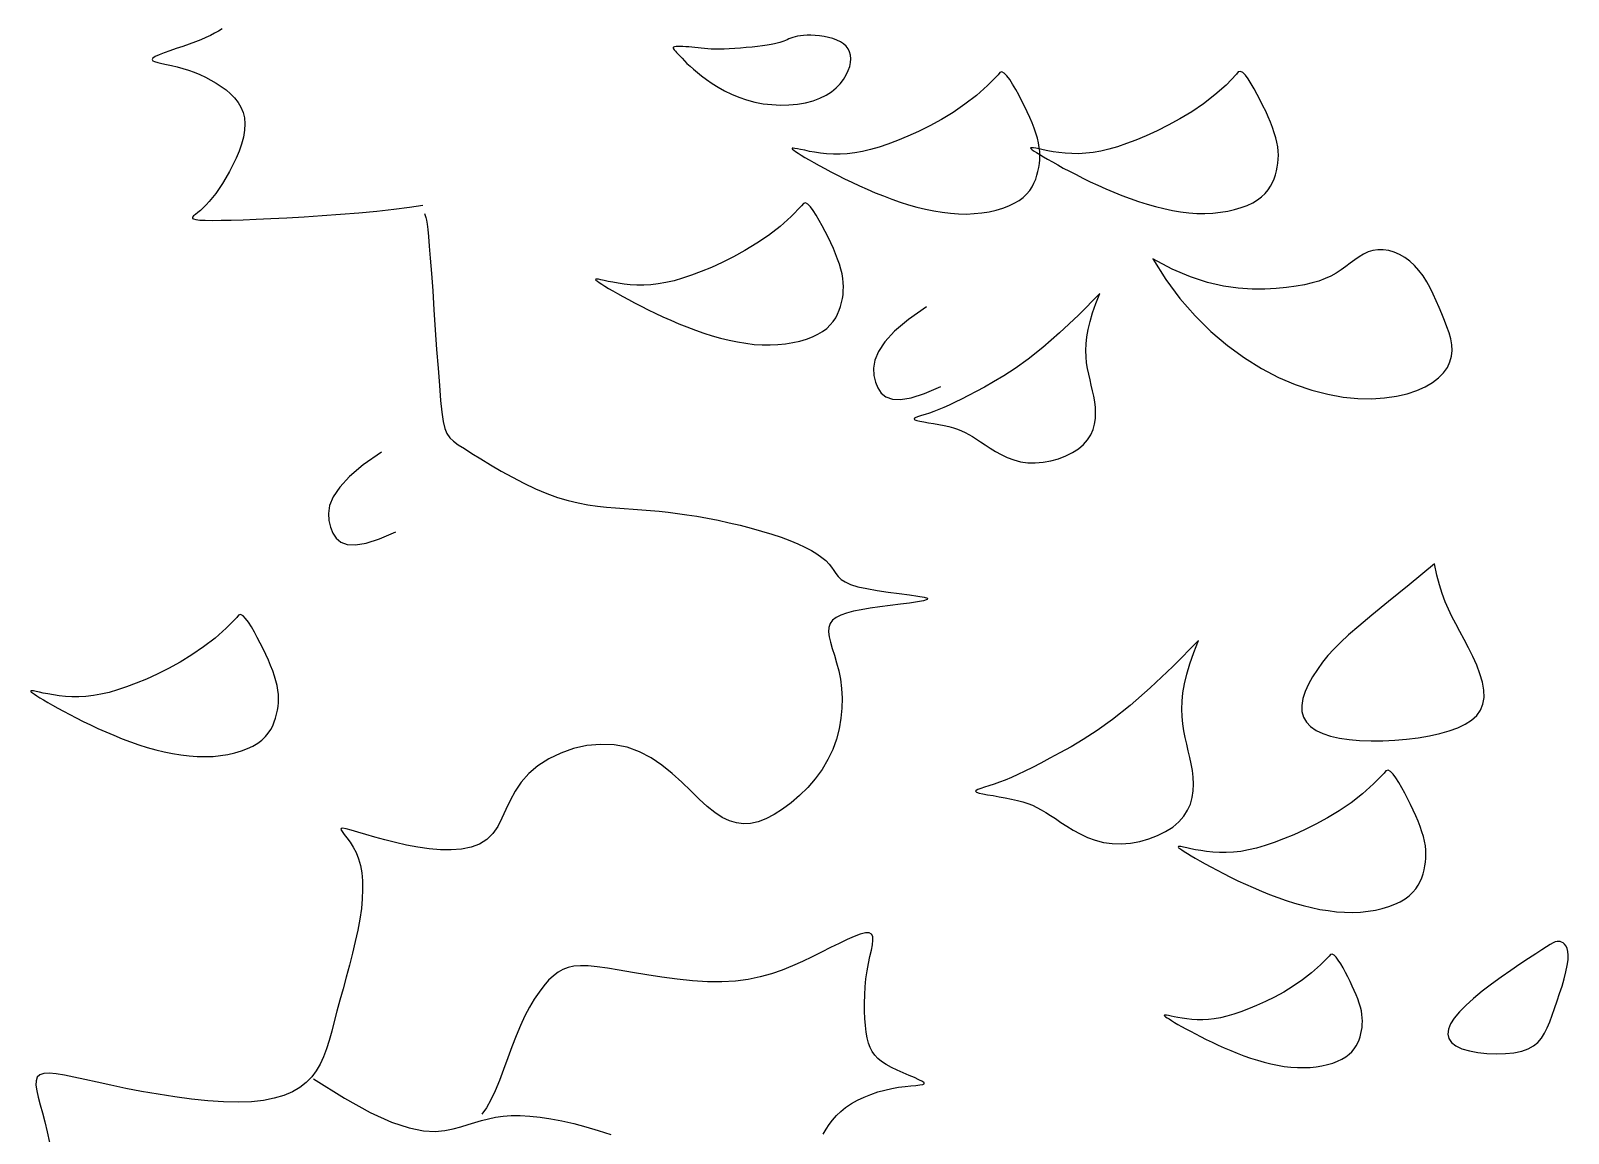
# Model space of a CAD drawing. Extents: x 38.2 to 46.7, y 0 to 11.
# Drawn here: x 39.212 to 40.387, y 5.859 to 6.702 of the extents above; entities that cross this region are included whole.
import ezdxf

# ---------------------------------------------------------------- set-up
doc = ezdxf.new("R2010")
doc.units = 0
doc.header["$MEASUREMENT"] = 0
doc.layers.add('TELV1', color=1, linetype='CONTINUOUS')
doc.layers.add('TELV3', color=3, linetype='CONTINUOUS')

msp = doc.modelspace()

# ---------------------------------------------------------------- linework, layer by layer
at = {"layer": 'TELV1'}
for points in [[(39.7418, 6.6877), (39.7382, 6.6877), (39.735, 6.6877), (39.732, 6.6878), (39.7293, 6.688), (39.7268, 6.6882), (39.7244, 6.6885), (39.722, 6.6887), (39.7196, 6.689), (39.7173, 6.6893), (39.7149, 6.6895), (39.7126, 6.6896), (39.7104, 6.6898), (39.7084, 6.6898), (39.7066, 6.6898), (39.7052, 6.6898), (39.704, 6.6896), (39.7033, 6.6893), (39.7029, 6.689), (39.7029, 6.6885), (39.7032, 6.6879), (39.7038, 6.6871), (39.7046, 6.6862), (39.7056, 6.6851), (39.7068, 6.6838), (39.7082, 6.6823), (39.7097, 6.6807), (39.7115, 6.6788), (39.7135, 6.6768), (39.7158, 6.6746), (39.7184, 6.6723), (39.7214, 6.6698), (39.7247, 6.6672), (39.7285, 6.6644), (39.7327, 6.6615), (39.7373, 6.6587), (39.7422, 6.6559), (39.7475, 6.6533), (39.7531, 6.651), (39.759, 6.6489), (39.7652, 6.6473), (39.7716, 6.646), (39.7782, 6.6453), (39.7849, 6.645), (39.7914, 6.6451), (39.7979, 6.6457), (39.804, 6.6468), (39.8098, 6.6483), (39.8151, 6.6502), (39.8198, 6.6525), (39.8239, 6.6552), (39.8275, 6.6581), (39.8306, 6.6613), (39.8331, 6.6646), (39.8351, 6.668), (39.8367, 6.6713), (39.8378, 6.6745), (39.8384, 6.6776), (39.8386, 6.6804), (39.8384, 6.6831), (39.8377, 6.6856), (39.8366, 6.6879), (39.8351, 6.6899), (39.8331, 6.6917), (39.8308, 6.6933), (39.828, 6.6946), (39.8249, 6.6958), (39.8217, 6.6966), (39.8182, 6.6973), (39.8148, 6.6978), (39.8114, 6.6981), (39.8082, 6.6983), (39.8052, 6.6983), (39.8025, 6.6981), (39.8001, 6.6978), (39.798, 6.6975), (39.7961, 6.6971), (39.7944, 6.6966), (39.7928, 6.696), (39.7914, 6.6955), (39.79, 6.6949), (39.7887, 6.6944), (39.7874, 6.6938), (39.7859, 6.6933), (39.7843, 6.6928), (39.7825, 6.6923), (39.7803, 6.6918), (39.7778, 6.6913), (39.7748, 6.6908), (39.7713, 6.6903), (39.7674, 6.6898), (39.7632, 6.6893), (39.7588, 6.6889), (39.7544, 6.6885), (39.75, 6.6881), (39.7458, 6.6879)], [(40.3085, 5.9569), (40.3036, 5.9519), (40.2997, 5.9471), (40.2969, 5.9427), (40.2952, 5.9386), (40.2947, 5.9349), (40.2955, 5.9315), (40.2975, 5.9285), (40.3008, 5.926), (40.3055, 5.9238), (40.3112, 5.9221), (40.3177, 5.9209), (40.3246, 5.9201), (40.3317, 5.9198), (40.3387, 5.92), (40.3453, 5.9207), (40.3512, 5.9219), (40.3562, 5.9236), (40.3602, 5.9259), (40.3636, 5.9286), (40.3664, 5.9319), (40.3687, 5.9356), (40.3707, 5.9397), (40.3726, 5.9443), (40.3744, 5.9493), (40.3763, 5.9546), (40.3783, 5.9603), (40.3802, 5.966), (40.382, 5.9717), (40.3836, 5.9773), (40.385, 5.9826), (40.386, 5.9874), (40.3866, 5.9916), (40.3868, 5.9952), (40.3865, 5.9981), (40.3859, 6.0004), (40.3851, 6.0022), (40.384, 6.0036), (40.3829, 6.0046), (40.3816, 6.0052), (40.3805, 6.0056), (40.3794, 6.0058), (40.3782, 6.0058), (40.3768, 6.0054), (40.3752, 6.0047), (40.373, 6.0035), (40.3701, 6.0017), (40.3665, 5.9994), (40.3619, 5.9964), (40.3563, 5.9927), (40.3499, 5.9884), (40.3429, 5.9836), (40.3356, 5.9785), (40.3282, 5.9731), (40.3211, 5.9677), (40.3144, 5.9622)]]:
    msp.add_lwpolyline(points, close=True, dxfattribs=at)
for points in [[(39.9512, 6.6681), (39.9431, 6.6599), (39.9346, 6.6523), (39.9258, 6.6456), (39.9169, 6.6394), (39.9079, 6.634), (39.899, 6.6291), (39.8904, 6.6248), (39.8821, 6.6211), (39.8743, 6.6178), (39.867, 6.615), (39.8602, 6.6127), (39.8536, 6.6109), (39.8475, 6.6094), (39.8416, 6.6084), (39.8359, 6.6077), (39.8305, 6.6074), (39.8253, 6.6074), (39.8202, 6.6078), (39.8154, 6.6083), (39.811, 6.6089), (39.807, 6.6096), (39.8034, 6.6104), (39.8003, 6.611), (39.7978, 6.6115), (39.7959, 6.6119), (39.7946, 6.612), (39.7939, 6.612), (39.7938, 6.6117), (39.7942, 6.6111), (39.7951, 6.6104), (39.7965, 6.6094), (39.7984, 6.6082), (39.8008, 6.6067), (39.8036, 6.605), (39.8068, 6.6031), (39.8105, 6.6011), (39.8145, 6.5988), (39.8188, 6.5964), (39.8235, 6.5939), (39.8285, 6.5913), (39.8338, 6.5887), (39.8394, 6.586), (39.8452, 6.5833), (39.8512, 6.5806), (39.8573, 6.578), (39.8636, 6.5755), (39.8699, 6.5731), (39.8763, 6.5708), (39.8828, 6.5688), (39.8892, 6.567), (39.8957, 6.5654), (39.9021, 6.5641), (39.9084, 6.563), (39.9147, 6.5623), (39.9209, 6.5618), (39.927, 6.5617), (39.933, 6.562), (39.9388, 6.5626), (39.9444, 6.5635), (39.9497, 6.5647), (39.9547, 6.5662), (39.9593, 6.5679), (39.9635, 6.5699), (39.9672, 6.5721), (39.9703, 6.5744), (39.973, 6.577), (39.9753, 6.5797), (39.9771, 6.5825), (39.9786, 6.5853), (39.9799, 6.5883), (39.9808, 6.5913), (39.9816, 6.5942), (39.9822, 6.5972), (39.9827, 6.6002), (39.983, 6.6032), (39.9831, 6.6062), (39.983, 6.6094), (39.9826, 6.6126), (39.982, 6.616), (39.9812, 6.6196), (39.98, 6.6234), (39.9787, 6.6273), (39.9771, 6.6314), (39.9753, 6.6355), (39.9734, 6.6398), (39.9713, 6.6441), (39.9691, 6.6484), (39.9669, 6.6527), (39.9646, 6.6569), (39.9623, 6.6609), (39.9601, 6.6645), (39.9579, 6.6673), (39.9559, 6.6693), (39.9541, 6.6703), (39.9525, 6.6699), (39.9512, 6.6681)], [(40.1334, 6.6685), (40.1253, 6.6603), (40.1168, 6.6528), (40.108, 6.646), (40.0991, 6.6399), (40.0901, 6.6344), (40.0812, 6.6295), (40.0726, 6.6252), (40.0643, 6.6215), (40.0565, 6.6182), (40.0492, 6.6155), (40.0423, 6.6131), (40.0358, 6.6113), (40.0297, 6.6098), (40.0238, 6.6088), (40.0181, 6.6081), (40.0127, 6.6078), (40.0074, 6.6079), (40.0024, 6.6082), (39.9976, 6.6087), (39.9932, 6.6093), (39.9892, 6.6101), (39.9856, 6.6108), (39.9825, 6.6114), (39.98, 6.612), (39.9781, 6.6123), (39.9768, 6.6124), (39.9761, 6.6124), (39.976, 6.6121), (39.9764, 6.6116), (39.9773, 6.6108), (39.9787, 6.6098), (39.9806, 6.6086), (39.983, 6.6071), (39.9858, 6.6055), (39.989, 6.6036), (39.9927, 6.6015), (39.9967, 6.5992), (40.001, 6.5968), (40.0057, 6.5944), (40.0107, 6.5918), (40.016, 6.5891), (40.0216, 6.5864), (40.0274, 6.5837), (40.0334, 6.581), (40.0395, 6.5784), (40.0458, 6.5759), (40.0521, 6.5735), (40.0585, 6.5713), (40.065, 6.5692), (40.0714, 6.5674), (40.0779, 6.5658), (40.0843, 6.5645), (40.0906, 6.5634), (40.0969, 6.5627), (40.1031, 6.5622), (40.1092, 6.5621), (40.1152, 6.5624), (40.121, 6.563), (40.1266, 6.5639), (40.1319, 6.5651), (40.1369, 6.5666), (40.1415, 6.5683), (40.1457, 6.5703), (40.1494, 6.5725), (40.1525, 6.5749), (40.1552, 6.5774), (40.1575, 6.5801), (40.1593, 6.5829), (40.1608, 6.5858), (40.162, 6.5887), (40.163, 6.5917), (40.1638, 6.5946), (40.1644, 6.5976), (40.1649, 6.6006), (40.1652, 6.6036), (40.1653, 6.6066), (40.1651, 6.6098), (40.1648, 6.6131), (40.1642, 6.6165), (40.1634, 6.62), (40.1622, 6.6238), (40.1609, 6.6277), (40.1593, 6.6318), (40.1575, 6.6359), (40.1556, 6.6402), (40.1535, 6.6445), (40.1513, 6.6488), (40.1491, 6.6531), (40.1468, 6.6573), (40.1445, 6.6613), (40.1423, 6.6649), (40.1401, 6.6678), (40.1381, 6.6698), (40.1363, 6.6707), (40.1347, 6.6704), (40.1334, 6.6685)], [(39.8011, 6.568), (39.7931, 6.5597), (39.7846, 6.5522), (39.7758, 6.5454), (39.7668, 6.5393), (39.7578, 6.5338), (39.749, 6.529), (39.7403, 6.5247), (39.7321, 6.5209), (39.7243, 6.5177), (39.717, 6.5149), (39.7101, 6.5126), (39.7036, 6.5107), (39.6974, 6.5093), (39.6915, 6.5083), (39.6859, 6.5076), (39.6805, 6.5073), (39.6752, 6.5073), (39.6702, 6.5076), (39.6654, 6.5081), (39.661, 6.5088), (39.6569, 6.5095), (39.6533, 6.5102), (39.6503, 6.5109), (39.6477, 6.5114), (39.6459, 6.5118), (39.6446, 6.5119), (39.6439, 6.5118), (39.6437, 6.5115), (39.6441, 6.511), (39.6451, 6.5103), (39.6465, 6.5093), (39.6484, 6.5081), (39.6508, 6.5066), (39.6536, 6.5049), (39.6568, 6.503), (39.6604, 6.5009), (39.6644, 6.4987), (39.6688, 6.4963), (39.6735, 6.4938), (39.6785, 6.4912), (39.6838, 6.4886), (39.6893, 6.4859), (39.6951, 6.4832), (39.7011, 6.4805), (39.7073, 6.4779), (39.7135, 6.4754), (39.7199, 6.473), (39.7263, 6.4707), (39.7327, 6.4687), (39.7392, 6.4669), (39.7456, 6.4653), (39.752, 6.4639), (39.7584, 6.4629), (39.7647, 6.4621), (39.7709, 6.4617), (39.777, 6.4616), (39.783, 6.4619), (39.7888, 6.4625), (39.7944, 6.4634), (39.7997, 6.4646), (39.8047, 6.4661), (39.8093, 6.4678), (39.8134, 6.4698), (39.8171, 6.472), (39.8203, 6.4743), (39.823, 6.4769), (39.8252, 6.4796), (39.8271, 6.4823), (39.8286, 6.4852), (39.8298, 6.4882), (39.8308, 6.4911), (39.8316, 6.4941), (39.8322, 6.4971), (39.8327, 6.5), (39.8329, 6.503), (39.833, 6.5061), (39.8329, 6.5093), (39.8326, 6.5125), (39.832, 6.5159), (39.8311, 6.5195), (39.83, 6.5233), (39.8286, 6.5272), (39.827, 6.5312), (39.8253, 6.5354), (39.8233, 6.5397), (39.8213, 6.544), (39.8191, 6.5483), (39.8168, 6.5526), (39.8146, 6.5568), (39.8123, 6.5608), (39.81, 6.5643), (39.8079, 6.5672), (39.8059, 6.5692), (39.804, 6.5702), (39.8025, 6.5698), (39.8011, 6.568)], [(40.0694, 6.5274), (40.0793, 6.5116), (40.0901, 6.4971), (40.1017, 6.4838), (40.1138, 6.4718), (40.1264, 6.4611), (40.1393, 6.4517), (40.1524, 6.4436), (40.1654, 6.4368), (40.1782, 6.4313), (40.1908, 6.427), (40.203, 6.4239), (40.2147, 6.4218), (40.2259, 6.4207), (40.2365, 6.4205), (40.2464, 6.4211), (40.2555, 6.4224), (40.2637, 6.4242), (40.271, 6.4267), (40.2775, 6.4296), (40.283, 6.4329), (40.2877, 6.4365), (40.2915, 6.4404), (40.2944, 6.4445), (40.2964, 6.4487), (40.2976, 6.453), (40.298, 6.4574), (40.2978, 6.4618), (40.297, 6.4663), (40.2957, 6.4709), (40.2941, 6.4756), (40.2922, 6.4804), (40.2902, 6.4853), (40.2881, 6.4903), (40.2859, 6.4953), (40.2836, 6.5004), (40.2812, 6.5053), (40.2786, 6.51), (40.2758, 6.5144), (40.2727, 6.5186), (40.2694, 6.5223), (40.2658, 6.5256), (40.2619, 6.5284), (40.2579, 6.5307), (40.2537, 6.5325), (40.2496, 6.5337), (40.2454, 6.5343), (40.2414, 6.5344), (40.2375, 6.5339), (40.2338, 6.5327), (40.2303, 6.5311), (40.2269, 6.5291), (40.2236, 6.5267), (40.2202, 6.5242), (40.2168, 6.5216), (40.2132, 6.519), (40.2094, 6.5166), (40.2054, 6.5143), (40.201, 6.5123), (40.1963, 6.5105), (40.191, 6.509), (40.1852, 6.5076), (40.1788, 6.5065), (40.1716, 6.5056), (40.1636, 6.5048), (40.1549, 6.5043), (40.1452, 6.5043), (40.1347, 6.505), (40.1233, 6.5066), (40.1111, 6.5094), (40.0981, 6.5136), (40.0842, 6.5195), (40.0694, 6.5274)], [(40.0288, 6.501), (40.0126, 6.4845), (39.9982, 6.4709), (39.9854, 6.4598), (39.9742, 6.4508), (39.9643, 6.4437), (39.9555, 6.438), (39.9477, 6.4334), (39.9407, 6.4295), (39.9343, 6.4261), (39.9285, 6.423), (39.9232, 6.4203), (39.9183, 6.4178), (39.9139, 6.4157), (39.9097, 6.4138), (39.9059, 6.4122), (39.9022, 6.4108), (39.8987, 6.4096), (39.8955, 6.4085), (39.8926, 6.4076), (39.8903, 6.4069), (39.8884, 6.4062), (39.8873, 6.4056), (39.887, 6.405), (39.8876, 6.4045), (39.8891, 6.4039), (39.8915, 6.4034), (39.8945, 6.4028), (39.8981, 6.4022), (39.9019, 6.4016), (39.9059, 6.4009), (39.9099, 6.4001), (39.9136, 6.3993), (39.9171, 6.3983), (39.9202, 6.3973), (39.9232, 6.3961), (39.926, 6.3948), (39.9288, 6.3933), (39.9316, 6.3916), (39.9346, 6.3897), (39.9378, 6.3876), (39.9413, 6.3852), (39.945, 6.3827), (39.9491, 6.3802), (39.9535, 6.3778), (39.9582, 6.3757), (39.9631, 6.3738), (39.9684, 6.3724), (39.9739, 6.3716), (39.9796, 6.3715), (39.9855, 6.372), (39.9915, 6.3731), (39.9973, 6.3747), (40.0028, 6.3768), (40.0079, 6.3794), (40.0125, 6.3823), (40.0164, 6.3856), (40.0196, 6.3891), (40.022, 6.3929), (40.0237, 6.3969), (40.0249, 6.401), (40.0255, 6.4053), (40.0257, 6.4096), (40.0255, 6.4139), (40.025, 6.4182), (40.0243, 6.4224), (40.0234, 6.4266), (40.0224, 6.4308), (40.0214, 6.435), (40.0204, 6.4392), (40.0195, 6.4436), (40.0188, 6.448), (40.0184, 6.4526), (40.0182, 6.4574), (40.0184, 6.4625), (40.019, 6.4678), (40.0199, 6.4735), (40.0214, 6.4796), (40.0233, 6.4862), (40.0258, 6.4933), (40.0288, 6.501)], [(39.8965, 6.4907), (39.8826, 6.481), (39.8721, 6.4721), (39.8646, 6.464), (39.8597, 6.4567), (39.857, 6.45), (39.8559, 6.4439), (39.8562, 6.4384), (39.8575, 6.4333), (39.8593, 6.4288), (39.8619, 6.4249), (39.8655, 6.422), (39.8704, 6.4202), (39.8767, 6.4199), (39.8848, 6.4212), (39.895, 6.4245), (39.9074, 6.4299)], [(39.4801, 6.3797), (39.4662, 6.37), (39.4557, 6.3611), (39.4482, 6.353), (39.4433, 6.3456), (39.4405, 6.339), (39.4395, 6.3329), (39.4398, 6.3274), (39.4411, 6.3223), (39.4429, 6.3178), (39.4455, 6.3139), (39.4491, 6.311), (39.4539, 6.3092), (39.4603, 6.3089), (39.4684, 6.3102), (39.4786, 6.3135), (39.491, 6.3189)], [(40.2846, 6.2944), (40.2651, 6.2784), (40.2494, 6.2655), (40.2367, 6.2551), (40.2267, 6.2467), (40.2189, 6.24), (40.2127, 6.2343), (40.2077, 6.2292), (40.2032, 6.2243), (40.199, 6.2191), (40.1951, 6.2136), (40.1915, 6.208), (40.1883, 6.2024), (40.1858, 6.1968), (40.1841, 6.1914), (40.1832, 6.1862), (40.1833, 6.1814), (40.1845, 6.1771), (40.1867, 6.1733), (40.1899, 6.17), (40.1941, 6.1671), (40.1992, 6.1646), (40.2051, 6.1626), (40.2119, 6.1611), (40.2193, 6.16), (40.2274, 6.1593), (40.2361, 6.159), (40.245, 6.159), (40.2542, 6.1595), (40.2633, 6.1603), (40.2722, 6.1614), (40.2807, 6.1629), (40.2887, 6.1647), (40.2959, 6.1667), (40.3024, 6.1691), (40.3081, 6.1718), (40.3129, 6.175), (40.3168, 6.1785), (40.3197, 6.1826), (40.3216, 6.1871), (40.3225, 6.1922), (40.3223, 6.1978), (40.3212, 6.2038), (40.3193, 6.2102), (40.3168, 6.2168), (40.3139, 6.2235), (40.3106, 6.2301), (40.3073, 6.2366), (40.304, 6.2427), (40.3009, 6.2485), (40.2979, 6.2541), (40.2952, 6.2597), (40.2927, 6.2654), (40.2904, 6.2716), (40.2883, 6.2783), (40.2863, 6.2858), (40.2846, 6.2944)], [(39.3695, 6.2534), (39.3615, 6.2451), (39.353, 6.2376), (39.3442, 6.2308), (39.3352, 6.2247), (39.3263, 6.2192), (39.3174, 6.2144), (39.3087, 6.2101), (39.3005, 6.2063), (39.2927, 6.2031), (39.2854, 6.2003), (39.2785, 6.198), (39.272, 6.1961), (39.2658, 6.1947), (39.26, 6.1936), (39.2543, 6.193), (39.2489, 6.1927), (39.2436, 6.1927), (39.2386, 6.193), (39.2338, 6.1935), (39.2294, 6.1942), (39.2253, 6.1949), (39.2217, 6.1956), (39.2187, 6.1963), (39.2162, 6.1968), (39.2143, 6.1972), (39.213, 6.1973), (39.2123, 6.1972), (39.2121, 6.1969), (39.2125, 6.1964), (39.2135, 6.1957), (39.2149, 6.1947), (39.2168, 6.1935), (39.2192, 6.192), (39.222, 6.1903), (39.2252, 6.1884), (39.2288, 6.1863), (39.2328, 6.1841), (39.2372, 6.1817), (39.2419, 6.1792), (39.2469, 6.1766), (39.2522, 6.1739), (39.2577, 6.1712), (39.2635, 6.1685), (39.2695, 6.1659), (39.2757, 6.1633), (39.2819, 6.1607), (39.2883, 6.1583), (39.2947, 6.1561), (39.3011, 6.1541), (39.3076, 6.1522), (39.314, 6.1507), (39.3204, 6.1493), (39.3268, 6.1483), (39.3331, 6.1475), (39.3393, 6.1471), (39.3454, 6.147), (39.3514, 6.1472), (39.3572, 6.1478), (39.3628, 6.1487), (39.3681, 6.15), (39.3731, 6.1514), (39.3777, 6.1532), (39.3818, 6.1551), (39.3855, 6.1573), (39.3887, 6.1597), (39.3914, 6.1623), (39.3936, 6.1649), (39.3955, 6.1677), (39.397, 6.1706), (39.3982, 6.1735), (39.3992, 6.1765), (39.4, 6.1795), (39.4006, 6.1825), (39.4011, 6.1854), (39.4013, 6.1884), (39.4014, 6.1915), (39.4013, 6.1946), (39.401, 6.1979), (39.4004, 6.2013), (39.3995, 6.2049), (39.3984, 6.2086), (39.397, 6.2126), (39.3954, 6.2166), (39.3937, 6.2208), (39.3917, 6.225), (39.3897, 6.2293), (39.3875, 6.2336), (39.3852, 6.238), (39.383, 6.2422), (39.3807, 6.2462), (39.3784, 6.2497), (39.3763, 6.2526), (39.3743, 6.2546), (39.3725, 6.2556), (39.3709, 6.2552), (39.3695, 6.2534)], [(40.1042, 6.2357), (40.0847, 6.2159), (40.0674, 6.1996), (40.0522, 6.1862), (40.0387, 6.1755), (40.0268, 6.1669), (40.0162, 6.1601), (40.0069, 6.1545), (39.9984, 6.1499), (39.9908, 6.1458), (39.9838, 6.1421), (39.9775, 6.1388), (39.9716, 6.1359), (39.9663, 6.1333), (39.9613, 6.1311), (39.9567, 6.1291), (39.9523, 6.1274), (39.9481, 6.126), (39.9442, 6.1247), (39.9408, 6.1236), (39.9379, 6.1227), (39.9358, 6.1219), (39.9344, 6.1212), (39.934, 6.1205), (39.9347, 6.1199), (39.9366, 6.1192), (39.9394, 6.1186), (39.9431, 6.1179), (39.9473, 6.1172), (39.9519, 6.1164), (39.9567, 6.1155), (39.9615, 6.1146), (39.966, 6.1136), (39.9701, 6.1125), (39.9739, 6.1112), (39.9774, 6.1098), (39.9808, 6.1082), (39.9842, 6.1064), (39.9876, 6.1044), (39.9911, 6.1021), (39.995, 6.0996), (39.9992, 6.0967), (40.0037, 6.0938), (40.0086, 6.0908), (40.0138, 6.0879), (40.0194, 6.0853), (40.0254, 6.0831), (40.0317, 6.0814), (40.0383, 6.0805), (40.0452, 6.0803), (40.0523, 6.0809), (40.0594, 6.0822), (40.0663, 6.0841), (40.073, 6.0867), (40.0791, 6.0897), (40.0846, 6.0932), (40.0893, 6.0972), (40.0931, 6.1014), (40.096, 6.106), (40.0981, 6.1108), (40.0995, 6.1157), (40.1003, 6.1208), (40.1005, 6.126), (40.1003, 6.1312), (40.0997, 6.1363), (40.0988, 6.1414), (40.0977, 6.1464), (40.0965, 6.1514), (40.0953, 6.1565), (40.0941, 6.1616), (40.0931, 6.1668), (40.0922, 6.1721), (40.0917, 6.1776), (40.0915, 6.1834), (40.0917, 6.1894), (40.0924, 6.1958), (40.0936, 6.2027), (40.0953, 6.21), (40.0976, 6.2179), (40.1006, 6.2265), (40.1042, 6.2357)], [(40.2461, 6.1344), (40.2381, 6.1261), (40.2296, 6.1186), (40.2208, 6.1118), (40.2118, 6.1057), (40.2028, 6.1002), (40.194, 6.0954), (40.1853, 6.0911), (40.1771, 6.0873), (40.1693, 6.0841), (40.162, 6.0813), (40.1551, 6.079), (40.1486, 6.0771), (40.1424, 6.0757), (40.1365, 6.0746), (40.1309, 6.074), (40.1255, 6.0737), (40.1202, 6.0737), (40.1152, 6.074), (40.1104, 6.0745), (40.106, 6.0752), (40.1019, 6.0759), (40.0983, 6.0766), (40.0953, 6.0773), (40.0928, 6.0778), (40.0909, 6.0782), (40.0896, 6.0783), (40.0889, 6.0782), (40.0887, 6.0779), (40.0891, 6.0774), (40.0901, 6.0767), (40.0915, 6.0757), (40.0934, 6.0745), (40.0958, 6.073), (40.0986, 6.0713), (40.1018, 6.0694), (40.1054, 6.0673), (40.1094, 6.0651), (40.1138, 6.0627), (40.1185, 6.0602), (40.1235, 6.0576), (40.1288, 6.0549), (40.1343, 6.0522), (40.1401, 6.0495), (40.1461, 6.0469), (40.1523, 6.0443), (40.1585, 6.0417), (40.1649, 6.0393), (40.1713, 6.0371), (40.1777, 6.0351), (40.1842, 6.0332), (40.1906, 6.0317), (40.197, 6.0303), (40.2034, 6.0293), (40.2097, 6.0285), (40.2159, 6.0281), (40.222, 6.028), (40.228, 6.0282), (40.2338, 6.0288), (40.2394, 6.0297), (40.2447, 6.031), (40.2497, 6.0324), (40.2543, 6.0342), (40.2584, 6.0361), (40.2621, 6.0383), (40.2653, 6.0407), (40.268, 6.0433), (40.2702, 6.0459), (40.2721, 6.0487), (40.2736, 6.0516), (40.2748, 6.0545), (40.2758, 6.0575), (40.2766, 6.0605), (40.2772, 6.0635), (40.2777, 6.0664), (40.2779, 6.0694), (40.278, 6.0725), (40.2779, 6.0756), (40.2776, 6.0789), (40.277, 6.0823), (40.2761, 6.0859), (40.275, 6.0896), (40.2736, 6.0936), (40.272, 6.0976), (40.2703, 6.1018), (40.2683, 6.106), (40.2663, 6.1103), (40.2641, 6.1146), (40.2618, 6.119), (40.2596, 6.1232), (40.2573, 6.1272), (40.255, 6.1307), (40.2529, 6.1336), (40.2509, 6.1356), (40.2491, 6.1366), (40.2475, 6.1362), (40.2461, 6.1344)], [(39.8175, 5.8586), (39.8197, 5.8623), (39.8221, 5.8658), (39.8247, 5.8693), (39.8276, 5.8727), (39.8309, 5.8759), (39.8347, 5.8789), (39.8391, 5.8818), (39.8438, 5.8844), (39.8488, 5.8868), (39.854, 5.8889), (39.8593, 5.8907), (39.8647, 5.8922), (39.87, 5.8935), (39.8752, 5.8943), (39.8801, 5.895), (39.8846, 5.8954), (39.8884, 5.8957), (39.8915, 5.8961), (39.8937, 5.8965), (39.8948, 5.897), (39.8947, 5.8977), (39.8933, 5.8988), (39.8907, 5.9001), (39.8872, 5.9017), (39.8832, 5.9034), (39.8787, 5.9053), (39.8741, 5.9074), (39.8697, 5.9095), (39.8656, 5.9117), (39.8622, 5.914), (39.8593, 5.9164), (39.8569, 5.9189), (39.8549, 5.9216), (39.8534, 5.9247), (39.8522, 5.9281), (39.8512, 5.932), (39.8505, 5.9364), (39.8499, 5.9414), (39.8494, 5.9468), (39.8492, 5.9526), (39.8491, 5.9587), (39.8493, 5.9649), (39.8496, 5.9711), (39.8502, 5.9773), (39.8511, 5.9832), (39.8521, 5.9889), (39.8533, 5.9942), (39.8544, 5.999), (39.8552, 6.0032), (39.8556, 6.0067), (39.8555, 6.0095), (39.8545, 6.0114), (39.8527, 6.0124), (39.8498, 6.0123), (39.8459, 6.0113), (39.8412, 6.0096), (39.8358, 6.0072), (39.8297, 6.0043), (39.8232, 6.0011), (39.8162, 5.9976), (39.809, 5.994), (39.8017, 5.9905), (39.7941, 5.9871), (39.7862, 5.9839), (39.778, 5.9811), (39.7694, 5.9786), (39.7602, 5.9767), (39.7505, 5.9754), (39.7401, 5.9748), (39.7291, 5.9749), (39.7176, 5.9757), (39.7059, 5.9769), (39.6942, 5.9785), (39.6828, 5.9803), (39.6719, 5.9821), (39.6618, 5.9838), (39.6527, 5.9853), (39.6448, 5.9864), (39.638, 5.987), (39.6322, 5.9872), (39.6271, 5.9868), (39.6227, 5.9859), (39.6187, 5.9844), (39.615, 5.9823), (39.6114, 5.9795), (39.6078, 5.9761), (39.6041, 5.9719), (39.6005, 5.9671), (39.5968, 5.9616), (39.5932, 5.9555), (39.5897, 5.9488), (39.5862, 5.9416), (39.5829, 5.9337), (39.5796, 5.9253), (39.5765, 5.9167), (39.5733, 5.908), (39.5702, 5.8996), (39.567, 5.8917), (39.5637, 5.8846), (39.5604, 5.8786), (39.5568, 5.8738)], [(40.204, 5.9944), (40.1975, 5.9878), (40.1907, 5.9818), (40.1837, 5.9764), (40.1765, 5.9715), (40.1694, 5.9671), (40.1623, 5.9632), (40.1554, 5.9598), (40.1487, 5.9568), (40.1425, 5.9542), (40.1367, 5.9519), (40.1312, 5.9501), (40.126, 5.9486), (40.121, 5.9474), (40.1163, 5.9466), (40.1118, 5.9461), (40.1075, 5.9458), (40.1033, 5.9459), (40.0992, 5.9461), (40.0954, 5.9465), (40.0919, 5.947), (40.0886, 5.9476), (40.0858, 5.9482), (40.0833, 5.9487), (40.0813, 5.9491), (40.0798, 5.9494), (40.0787, 5.9495), (40.0782, 5.9495), (40.0781, 5.9492), (40.0784, 5.9488), (40.0791, 5.9482), (40.0803, 5.9474), (40.0818, 5.9465), (40.0837, 5.9453), (40.0859, 5.9439), (40.0885, 5.9424), (40.0914, 5.9408), (40.0946, 5.939), (40.0981, 5.9371), (40.1019, 5.9351), (40.1059, 5.933), (40.1101, 5.9309), (40.1146, 5.9287), (40.1192, 5.9265), (40.124, 5.9244), (40.1289, 5.9223), (40.1339, 5.9203), (40.139, 5.9184), (40.1441, 5.9166), (40.1493, 5.915), (40.1544, 5.9135), (40.1596, 5.9122), (40.1647, 5.9112), (40.1698, 5.9103), (40.1748, 5.9097), (40.1798, 5.9094), (40.1847, 5.9093), (40.1895, 5.9095), (40.1941, 5.91), (40.1986, 5.9107), (40.2028, 5.9117), (40.2068, 5.9128), (40.2105, 5.9142), (40.2138, 5.9158), (40.2168, 5.9176), (40.2193, 5.9195), (40.2215, 5.9215), (40.2233, 5.9236), (40.2247, 5.9259), (40.226, 5.9282), (40.2269, 5.9305), (40.2277, 5.9329), (40.2283, 5.9353), (40.2288, 5.9377), (40.2292, 5.94), (40.2294, 5.9424), (40.2295, 5.9449), (40.2294, 5.9474), (40.2291, 5.95), (40.2287, 5.9527), (40.228, 5.9556), (40.2271, 5.9586), (40.226, 5.9618), (40.2247, 5.965), (40.2233, 5.9683), (40.2217, 5.9717), (40.2201, 5.9752), (40.2183, 5.9786), (40.2166, 5.9821), (40.2147, 5.9855), (40.2129, 5.9886), (40.2111, 5.9915), (40.2094, 5.9938), (40.2078, 5.9954), (40.2063, 5.9961), (40.205, 5.9959), (40.204, 5.9944)], [(39.4281, 5.9007), (39.4518, 5.8859), (39.4715, 5.8751), (39.4878, 5.8677), (39.5012, 5.8632), (39.5121, 5.8609), (39.521, 5.8605), (39.5284, 5.8612), (39.5348, 5.8626), (39.5407, 5.8642), (39.5462, 5.8658), (39.5514, 5.8674), (39.5566, 5.8689), (39.5619, 5.8703), (39.5673, 5.8714), (39.573, 5.8722), (39.5792, 5.8727), (39.586, 5.8727), (39.5933, 5.8723), (39.6012, 5.8715), (39.6094, 5.8703), (39.618, 5.8687), (39.627, 5.8666), (39.6362, 5.8642), (39.6456, 5.8613), (39.6552, 5.8581)]]:
    msp.add_lwpolyline(points, dxfattribs=at)
at = {"layer": 'TELV3'}
for points in [[(39.3585, 6.7033), (39.3556, 6.7015), (39.3526, 6.6998), (39.3494, 6.6981), (39.346, 6.6965), (39.3421, 6.6949), (39.3379, 6.6933), (39.3332, 6.6916), (39.3283, 6.6898), (39.3233, 6.6881), (39.3185, 6.6864), (39.314, 6.6848), (39.3102, 6.6833), (39.3073, 6.682), (39.3054, 6.6808), (39.3048, 6.6798), (39.3053, 6.6789), (39.3068, 6.6782), (39.3091, 6.6775), (39.3122, 6.6768), (39.3158, 6.676), (39.3197, 6.6752), (39.3239, 6.6742), (39.3283, 6.673), (39.3326, 6.6716), (39.337, 6.67), (39.3413, 6.6683), (39.3456, 6.6663), (39.3498, 6.6641), (39.3538, 6.6618), (39.3577, 6.6592), (39.3614, 6.6565), (39.3648, 6.6536), (39.3678, 6.6504), (39.3705, 6.647), (39.3726, 6.6434), (39.3743, 6.6394), (39.3754, 6.6352), (39.3758, 6.6306), (39.3755, 6.6257), (39.3746, 6.6205), (39.3732, 6.6152), (39.3713, 6.6098), (39.3691, 6.6045), (39.3666, 6.5992), (39.364, 6.5942), (39.3613, 6.5894), (39.3587, 6.5851), (39.356, 6.5811), (39.3535, 6.5775), (39.3509, 6.5742), (39.3485, 6.5713), (39.3461, 6.5687), (39.3438, 6.5664), (39.3417, 6.5645), (39.3397, 6.5628), (39.3379, 6.5613), (39.3366, 6.5602), (39.3358, 6.5592), (39.3357, 6.5584), (39.3365, 6.5579), (39.3383, 6.5574), (39.3412, 6.5571), (39.3454, 6.5569), (39.3508, 6.5568), (39.3575, 6.5569), (39.3653, 6.557), (39.3743, 6.5573), (39.3844, 6.5577), (39.3956, 6.5582), (39.4078, 6.5588), (39.4209, 6.5596), (39.4347, 6.5605), (39.4488, 6.5615), (39.4629, 6.5627), (39.4765, 6.564), (39.4895, 6.5654), (39.5014, 6.5669), (39.5118, 6.5685)], [(39.513, 6.562), (39.5134, 6.5606), (39.5139, 6.559), (39.5144, 6.5569), (39.5149, 6.554), (39.5154, 6.5499), (39.516, 6.5445), (39.5166, 6.5372), (39.5174, 6.5279), (39.5182, 6.5163), (39.5192, 6.5029), (39.5201, 6.4884), (39.5212, 6.4733), (39.5222, 6.4582), (39.5233, 6.4438), (39.5243, 6.4306), (39.5252, 6.4193), (39.5262, 6.4102), (39.5272, 6.4032), (39.5284, 6.3979), (39.53, 6.3939), (39.5322, 6.3907), (39.535, 6.388), (39.5387, 6.3853), (39.5434, 6.3824), (39.5492, 6.3787), (39.556, 6.3746), (39.5635, 6.37), (39.5716, 6.3653), (39.5802, 6.3606), (39.5889, 6.356), (39.5977, 6.3518), (39.6063, 6.3481), (39.6146, 6.3451), (39.6226, 6.3427), (39.6303, 6.3409), (39.6377, 6.3395), (39.645, 6.3384), (39.652, 6.3377), (39.6589, 6.3371), (39.6656, 6.3366), (39.6723, 6.3362), (39.6789, 6.3357), (39.6855, 6.3351), (39.6922, 6.3345), (39.6991, 6.3338), (39.7062, 6.3329), (39.7135, 6.3319), (39.7211, 6.3307), (39.7291, 6.3293), (39.7374, 6.3276), (39.7457, 6.3258), (39.7541, 6.3238), (39.7624, 6.3217), (39.7705, 6.3194), (39.7782, 6.3171), (39.7854, 6.3147), (39.7921, 6.3122), (39.7981, 6.3097), (39.8036, 6.3071), (39.8085, 6.3045), (39.8127, 6.3019), (39.8164, 6.2993), (39.8195, 6.2968), (39.822, 6.2942), (39.8239, 6.2917), (39.8256, 6.2893), (39.8272, 6.2869), (39.829, 6.2847), (39.8313, 6.2825), (39.8344, 6.2805), (39.8385, 6.2786), (39.844, 6.2769), (39.8509, 6.2754), (39.8589, 6.274), (39.8673, 6.2728), (39.8757, 6.2717), (39.8834, 6.2707), (39.8899, 6.2697), (39.8947, 6.2688), (39.8972, 6.268), (39.8969, 6.2671), (39.8943, 6.2662), (39.8897, 6.2653), (39.8836, 6.2644), (39.8765, 6.2635), (39.8688, 6.2625), (39.8609, 6.2615), (39.8534, 6.2605), (39.8466, 6.2593), (39.8406, 6.2581), (39.8354, 6.2567), (39.831, 6.2551), (39.8275, 6.2533), (39.8247, 6.2512), (39.8228, 6.2487), (39.8218, 6.2458), (39.8216, 6.2424), (39.8221, 6.2386), (39.8231, 6.2344), (39.8245, 6.2297), (39.8261, 6.2245), (39.8278, 6.2188), (39.8294, 6.2127), (39.8307, 6.2062), (39.8316, 6.1992), (39.832, 6.1918), (39.8318, 6.1841), (39.8311, 6.1763), (39.8297, 6.1683), (39.8277, 6.1603), (39.8248, 6.1524), (39.8212, 6.1447), (39.8167, 6.1372), (39.8114, 6.1301), (39.8057, 6.1234), (39.7995, 6.1172), (39.793, 6.1116), (39.7865, 6.1068), (39.78, 6.1027), (39.7737, 6.0995), (39.7678, 6.0972), (39.7621, 6.0959), (39.7566, 6.0956), (39.7512, 6.0963), (39.7459, 6.0979), (39.7404, 6.1006), (39.7348, 6.1042), (39.729, 6.1089), (39.7229, 6.1145), (39.7164, 6.1208), (39.7095, 6.1274), (39.7021, 6.1341), (39.6943, 6.1404), (39.686, 6.1461), (39.6772, 6.1508), (39.6678, 6.1542), (39.6578, 6.1561), (39.6475, 6.1564), (39.6371, 6.1554), (39.6268, 6.1531), (39.617, 6.1497), (39.6079, 6.1453), (39.5996, 6.1401), (39.5926, 6.1341), (39.5869, 6.1276), (39.5823, 6.1207), (39.5785, 6.1136), (39.5752, 6.1066), (39.5721, 6.0999), (39.5689, 6.0937), (39.5651, 6.0882), (39.5606, 6.0836), (39.5551, 6.0802), (39.5486, 6.0778), (39.5413, 6.0764), (39.5334, 6.0758), (39.5251, 6.0759), (39.5165, 6.0766), (39.5078, 6.0778), (39.4991, 6.0794), (39.4907, 6.0813), (39.4826, 6.0834), (39.4751, 6.0855), (39.4682, 6.0875), (39.4621, 6.0893), (39.457, 6.0908), (39.4531, 6.0918), (39.4504, 6.0923), (39.4492, 6.0921), (39.4491, 6.0912), (39.45, 6.0897), (39.4516, 6.0876), (39.4537, 6.0849), (39.4561, 6.0817), (39.4585, 6.0779), (39.4608, 6.0737), (39.4626, 6.0689), (39.464, 6.0638), (39.465, 6.0581), (39.4656, 6.052), (39.4657, 6.0454), (39.4654, 6.0384), (39.4647, 6.0309), (39.4636, 6.0229), (39.462, 6.0145), (39.4601, 6.0057), (39.458, 5.9967), (39.4556, 5.9876), (39.4532, 5.9785), (39.4507, 5.9696), (39.4483, 5.9608), (39.4461, 5.9525), (39.444, 5.9445), (39.4421, 5.9371), (39.4402, 5.9301), (39.4381, 5.9236), (39.4359, 5.9176), (39.4333, 5.912), (39.4303, 5.9069), (39.4268, 5.9022), (39.4226, 5.8979), (39.4176, 5.8941), (39.412, 5.8908), (39.4055, 5.8881), (39.3982, 5.8859), (39.3899, 5.8843), (39.3808, 5.8832), (39.3706, 5.8829), (39.3594, 5.8831), (39.3475, 5.884), (39.335, 5.8853), (39.3222, 5.887), (39.3094, 5.889), (39.2968, 5.8912), (39.2847, 5.8935), (39.2734, 5.8959), (39.263, 5.8982), (39.2535, 5.9003), (39.2451, 5.9021), (39.2378, 5.9036), (39.2315, 5.9046), (39.2262, 5.9051), (39.2221, 5.9048), (39.2191, 5.9039), (39.2171, 5.902), (39.2162, 5.8993), (39.2161, 5.8959), (39.2167, 5.8916), (39.2178, 5.8867), (39.2193, 5.881), (39.221, 5.8747), (39.2229, 5.8678), (39.2248, 5.8602), (39.2265, 5.8522)]]:
    msp.add_lwpolyline(points, dxfattribs=at)

doc.saveas('drawing.dxf')
